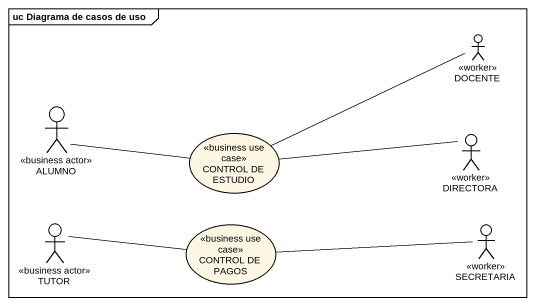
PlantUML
@startuml
mainframe uc Diagrama de casos de uso
actor DOCENTE <<worker>>
actor ALUMNO <<business actor>>
usecase "CONTROL DE ESTUDIO" as CONTROL_DE_ESTUDIO <<business use case>>
actor DIRECTORA <<worker>>
actor TUTOR <<business actor>>
usecase "CONTROL DE PAGOS" as CONTROL_DE_PAGOS <<business use case>>
actor SECRETARIA <<worker>>
DOCENTE -left- CONTROL_DE_ESTUDIO
ALUMNO -right- CONTROL_DE_ESTUDIO
CONTROL_DE_ESTUDIO -right- DIRECTORA
TUTOR -right- CONTROL_DE_PAGOS
SECRETARIA -left- CONTROL_DE_PAGOS
@enduml
